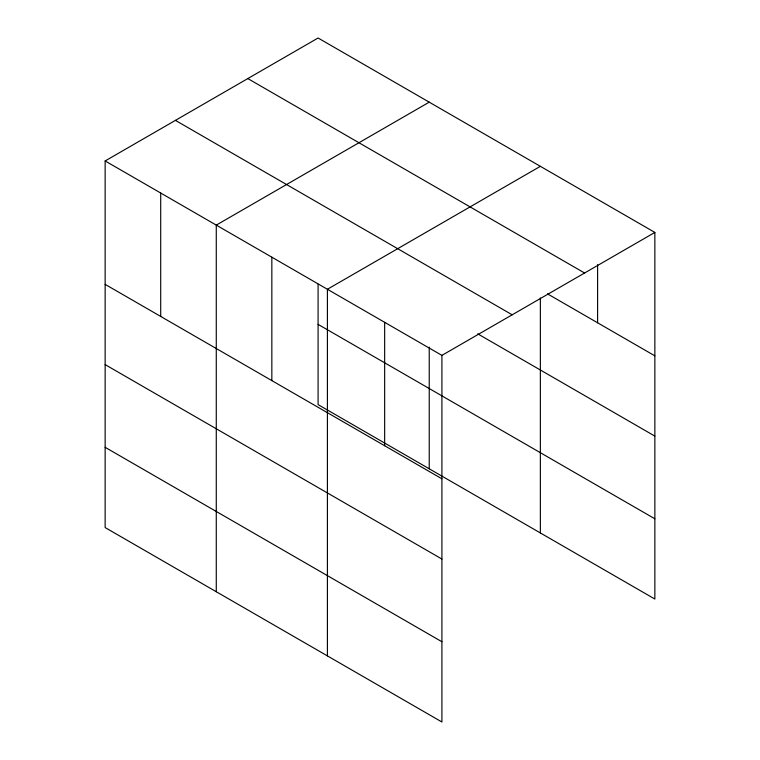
<?xml version="1.0" encoding="UTF-8"?>
<svg xmlns="http://www.w3.org/2000/svg" width="760" height="760" viewBox="0 0 760 760"><rect width="100%" height="100%" fill="white"/><g stroke="black" fill="none" stroke-linecap="round" stroke-linejoin="round"><path stroke-width="1.14" d="M441.911 559.047L441.911 355.376L105.146 160.949L105.146 527.573L441.911 722L441.911 559.047L105.146 364.619M318.088 284.202L318.088 404.624L654.854 599.051L654.854 232.427L318.088 38L105.146 160.949M429.229 102.163L216.277 225.112L216.277 591.736M540.36 166.326L327.408 289.265L327.408 655.889M441.911 355.376L654.854 232.427M247.817 78.574L584.582 273.001M547.514 293.873L654.854 355.841M175.417 120.374L512.183 314.801M477.717 333.83L654.854 436.107M318.088 324.368L654.854 518.795M105.146 284.363L441.911 478.791M105.146 447.308L441.911 641.744M597.607 264.642L597.607 322.791M540.36 297.996L540.36 532.95M429.229 347.177L429.229 468.787M384.655 322.325L384.655 445.74M271.842 257.194L271.842 380.608M160.711 193.03L160.711 316.445"/></g></svg>
